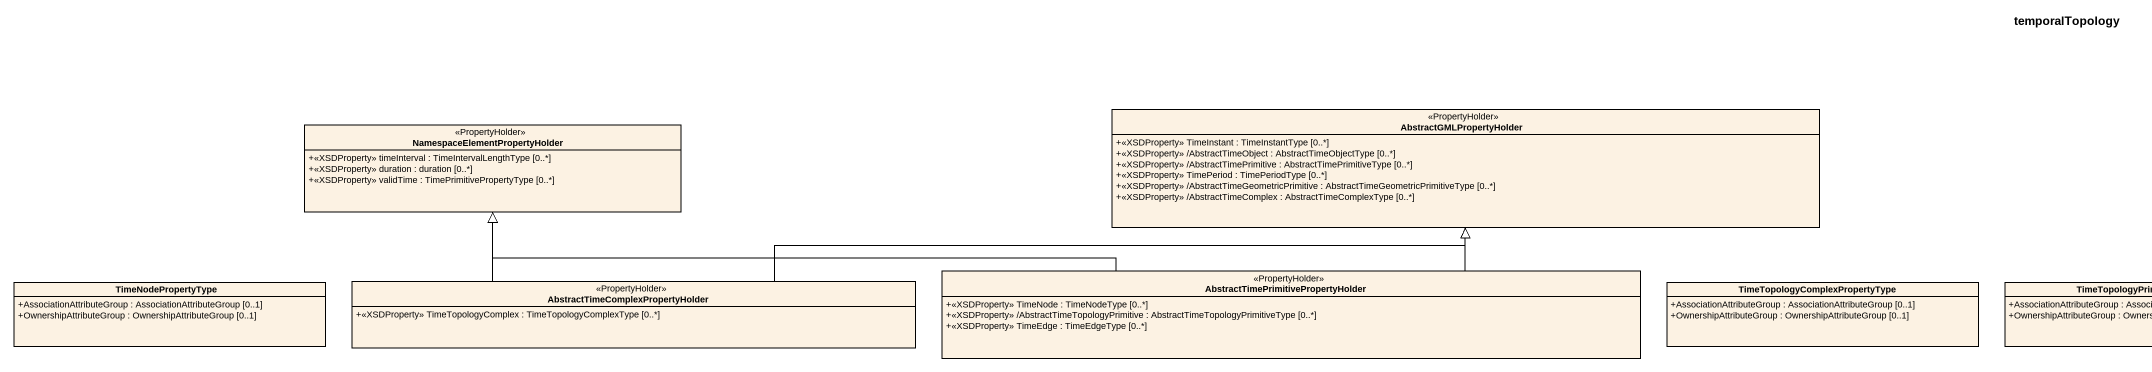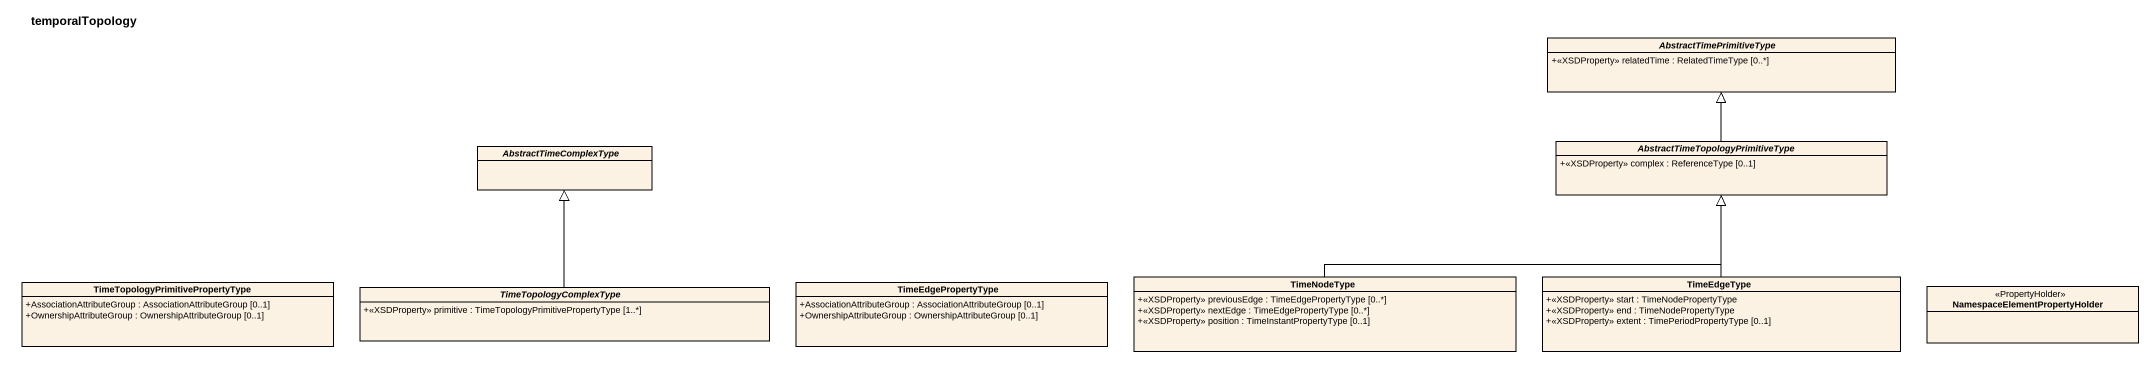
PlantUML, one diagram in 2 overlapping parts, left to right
@startuml
title temporalTopology
hide circle
hide empty members
skinparam classAttributeIconSize 0
abstract class AbstractTimePrimitiveType {
  +<<XSDProperty>> relatedTime : RelatedTimeType [0..*]
}
class "NamespaceElementPropertyHolder" as NamespaceElementPropertyHold <<PropertyHolder>> {
  +<<XSDProperty>> timeInterval : TimeIntervalLengthType [0..*]
  +<<XSDProperty>> duration : duration [0..*]
  +<<XSDProperty>> validTime : TimePrimitivePropertyType [0..*]
}
class AbstractGMLPropertyHolder <<PropertyHolder>> {
  +<<XSDProperty>> TimeInstant : TimeInstantType [0..*]
  +<<XSDProperty>> /AbstractTimeObject : AbstractTimeObjectType [0..*]
  +<<XSDProperty>> /AbstractTimePrimitive : AbstractTimePrimitiveType [0..*]
  +<<XSDProperty>> TimePeriod : TimePeriodType [0..*]
  +<<XSDProperty>> /AbstractTimeGeometricPrimitive : AbstractTimeGeometricPrimitiveType [0..*]
  +<<XSDProperty>> /AbstractTimeComplex : AbstractTimeComplexType [0..*]
}
abstract class AbstractTimeComplexType
abstract class "AbstractTimeTopologyPrimitiveType" as AbstractTimeTopologyPrimitiv {
  +<<XSDProperty>> complex : ReferenceType [0..1]
}
class TimeNodePropertyType {
  +AssociationAttributeGroup : AssociationAttributeGroup [0..1]
  +OwnershipAttributeGroup : OwnershipAttributeGroup [0..1]
}
class "AbstractTimeComplexPropertyHolder" as AbstractTimeComplexPropertyH <<PropertyHolder>> {
  +<<XSDProperty>> TimeTopologyComplex : TimeTopologyComplexType [0..*]
}
class "AbstractTimePrimitivePropertyHolder" as AbstractTimePrimitivePropert <<PropertyHolder>> {
  +<<XSDProperty>> TimeNode : TimeNodeType [0..*]
  +<<XSDProperty>> /AbstractTimeTopologyPrimitive : AbstractTimeTopologyPrimitiveType [0..*]
  +<<XSDProperty>> TimeEdge : TimeEdgeType [0..*]
}
class "TimeTopologyComplexPropertyType" as TimeTopologyComplexPropertyT {
  +AssociationAttributeGroup : AssociationAttributeGroup [0..1]
  +OwnershipAttributeGroup : OwnershipAttributeGroup [0..1]
}
class "TimeTopologyPrimitivePropertyType" as TimeTopologyPrimitivePropert {
  +AssociationAttributeGroup : AssociationAttributeGroup [0..1]
  +OwnershipAttributeGroup : OwnershipAttributeGroup [0..1]
}
class TimeEdgePropertyType {
  +AssociationAttributeGroup : AssociationAttributeGroup [0..1]
  +OwnershipAttributeGroup : OwnershipAttributeGroup [0..1]
}
class TimeNodeType {
  +<<XSDProperty>> previousEdge : TimeEdgePropertyType [0..*]
  +<<XSDProperty>> nextEdge : TimeEdgePropertyType [0..*]
  +<<XSDProperty>> position : TimeInstantPropertyType [0..1]
}
class TimeEdgeType {
  +<<XSDProperty>> start : TimeNodePropertyType
  +<<XSDProperty>> end : TimeNodePropertyType
  +<<XSDProperty>> extent : TimePeriodPropertyType [0..1]
}
abstract class TimeTopologyComplexType {
  +<<XSDProperty>> primitive : TimeTopologyPrimitivePropertyType [1..*]
}
class "NamespaceElementPropertyHolder" as NamespaceElementPropertyHold_2 <<PropertyHolder>>
AbstractTimeTopologyPrimitiv -up-|> AbstractTimePrimitiveType
AbstractTimeComplexPropertyH -up-|> NamespaceElementPropertyHold
AbstractTimeComplexPropertyH -right-|> AbstractGMLPropertyHolder
AbstractTimePrimitivePropert -left-|> NamespaceElementPropertyHold
AbstractTimePrimitivePropert -up-|> AbstractGMLPropertyHolder
TimeNodeType -right-|> AbstractTimeTopologyPrimitiv
TimeEdgeType -up-|> AbstractTimeTopologyPrimitiv
TimeTopologyComplexType -up-|> AbstractTimeComplexType
@enduml
